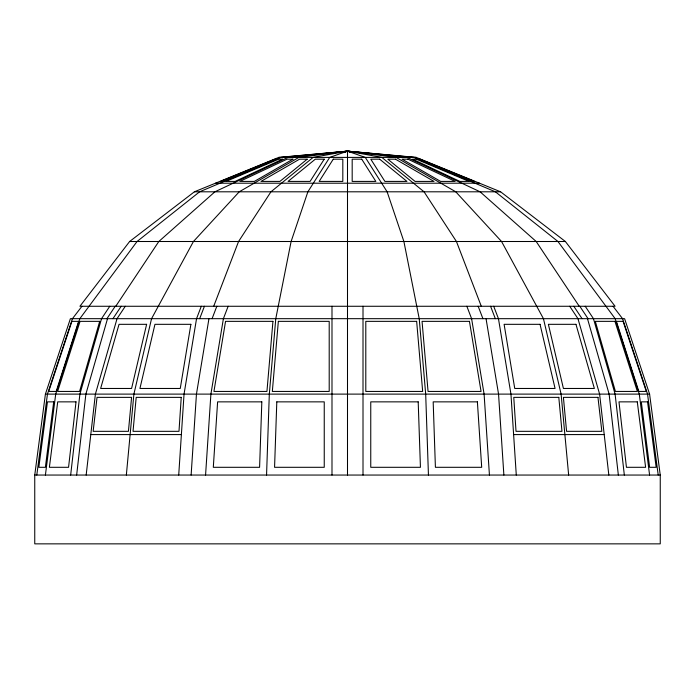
<?xml version="1.0" encoding="UTF-8"?>
<svg xmlns="http://www.w3.org/2000/svg" width="695" height="695" viewBox="0 0 695 695"><rect width="100%" height="100%" fill="white"/><g stroke="black" fill="none" stroke-linecap="round" stroke-linejoin="round"><path stroke-width="1.04" d="M266.559 475.05L269.312 394.108L275.776 318.675L291.109 241.504L307.876 191.803L329.708 157.4L347.5 151.145L416.236 157.4L500.609 191.803L565.382 241.504L615.084 306.269L79.916 306.269L129.618 241.504L194.392 191.803L278.764 157.4L347.5 151.145L413.899 157.4L495.396 191.803L557.955 241.504L615.162 318.675L639.296 394.108L649.59 475.05M178.719 475.05L184.045 394.108L196.546 318.675L201.298 306.269M191.125 475.05L196.45 394.108L208.952 318.675M205.572 475.05L210.898 394.108L223.399 318.675L228.151 306.269M126.351 475.05L133.892 394.108L151.553 318.675L193.436 241.504L239.236 191.803L298.893 157.4L347.5 151.145L407.027 157.4L480.097 191.803L536.193 241.504L579.239 306.269M70.664 475.05L79.899 394.108L101.54 318.675L109.784 306.269M76.65 475.05L85.876 394.108L107.517 318.675M86.171 475.05L95.397 394.108L117.038 318.675L125.282 306.269M45.41 475.05L55.704 394.108L79.838 318.675L137.045 241.504L199.604 191.803L281.101 157.4L347.5 151.145L396.107 157.4L455.764 191.803L501.564 241.504L543.447 318.675L561.108 394.108L568.649 475.05M34.75 475.05L45.41 394.108L70.395 318.675L624.605 318.675L649.59 394.108L660.25 475.05L660.25 543.855L34.75 543.855L34.75 475.05L660.25 475.05M36.792 475.05L47.451 394.108L72.436 318.675L81.958 306.269M199.674 318.675L204.426 306.269M213.704 306.269L238.559 241.504L270.946 191.803L313.132 157.4L347.5 151.145L381.868 157.4L424.054 191.803L456.441 241.504L481.296 306.269M212.079 318.675L216.831 306.269M106.952 318.675L115.196 306.269M115.761 306.269L158.808 241.504L214.903 191.803L287.973 157.4L347.5 151.145L351.713 151.936M112.938 318.675L121.182 306.269M345.476 151.875L347.5 151.145L350.636 151.797M344.399 151.936L347.5 151.145L350.601 151.936M344.364 151.797L347.5 151.145L365.292 157.4L387.124 191.803L403.891 241.504L419.224 318.675L425.688 394.108L428.441 475.05M343.287 151.936L347.5 151.145L349.524 151.875M278.764 157.4L416.236 157.4M215.485 183.202L479.515 183.202M194.392 191.803L500.609 191.803M129.618 241.504L565.382 241.504M45.41 394.108L649.59 394.108M90.784 434.584L181.386 434.584M513.614 434.584L604.216 434.584M613.042 306.269L622.564 318.675L647.549 394.108L658.208 475.05M585.216 306.269L593.461 318.675L615.101 394.108L624.336 475.05M579.804 306.269L588.048 318.675M573.818 306.269L582.062 318.675M569.718 306.269L577.962 318.675L599.603 394.108L608.829 475.05M493.702 306.269L498.454 318.675L510.955 394.108L516.281 475.05M490.574 306.269L495.327 318.675M478.169 306.269L482.921 318.675M466.849 306.269L471.601 318.675L484.102 394.108L489.428 475.05M587.484 318.675L609.124 394.108L618.35 475.05M486.048 318.675L498.55 394.108L503.875 475.05M363.007 306.269L363.007 475.05M347.5 151.145L347.5 475.05M331.993 306.269L331.993 475.05M261.824 401.858L259.591 467.301L213.304 467.301L217.613 401.858L261.824 401.858M276.801 401.858L274.568 467.301L324.244 467.301L324.244 401.858L276.801 401.858M181.23 397.366L178.989 431.326L133.032 431.326L136.194 397.366L181.23 397.366M272.944 321.351L266.941 391.433L213.947 391.433L225.554 321.351L272.944 321.351M278.347 321.351L272.336 391.433L329.204 391.433L329.204 321.351L278.347 321.351M131.59 397.366L128.427 431.326L93.156 431.326L97.031 397.366L131.59 397.366M76.016 401.858L68.562 467.301L49.388 467.301L57.711 401.858L76.016 401.858M53.697 401.858L45.375 467.301L38.833 467.301L47.451 401.858L53.697 401.858M190.89 324.322L180.266 388.462L139.93 388.462L154.95 324.322L190.89 324.322M146.619 324.322L131.59 388.462L100.636 388.462L119.045 324.322L146.619 324.322M99.689 321.351L79.586 391.433L57.633 391.433L80.064 321.351L99.689 321.351M78.613 321.351L56.191 391.433L48.702 391.433L71.915 321.351L78.613 321.351M324.209 159.181L310.1 181.412L288.043 181.412L315.313 159.181L324.209 159.181M333.261 159.181L319.153 181.412L342.817 181.412L342.817 159.181L333.261 159.181M307.199 159.181L279.929 181.412L260.99 181.412L299.554 159.181L307.199 159.181M292.925 159.181L254.37 181.412L239.836 181.412L287.061 159.181L292.925 159.181M282.37 159.181L235.153 181.412L226.014 181.412L278.686 159.181L282.37 159.181M276.262 159.181L223.59 181.412L220.48 181.412L275.003 159.181L276.262 159.181M361.739 159.181L352.183 159.181L352.183 181.412L375.847 181.412L361.739 159.181M379.687 159.181L370.791 159.181L384.9 181.412L406.957 181.412L379.687 159.181M395.446 159.181L387.801 159.181L415.071 181.412L434.01 181.412L395.446 159.181M407.939 159.181L402.075 159.181L440.63 181.412L455.164 181.412L407.939 159.181M416.314 159.181L412.63 159.181L459.847 181.412L468.986 181.412L416.314 159.181M419.997 159.181L418.738 159.181L471.41 181.412L474.52 181.412L419.997 159.181M416.653 321.351L365.796 321.351L365.796 391.433L422.664 391.433L416.653 321.351M469.446 321.351L422.056 321.351L428.059 391.433L481.053 391.433L469.446 321.351M614.936 321.351L595.311 321.351L615.414 391.433L637.367 391.433L614.936 321.351M623.085 321.351L616.387 321.351L638.809 391.433L646.298 391.433L623.085 321.351M540.05 324.322L504.11 324.322L514.734 388.462L555.07 388.462L540.05 324.322M575.955 324.322L548.381 324.322L563.41 388.462L594.364 388.462L575.955 324.322M558.806 397.366L513.77 397.366L516.011 431.326L561.968 431.326L558.806 397.366M597.969 397.366L563.41 397.366L566.573 431.326L601.844 431.326L597.969 397.366M418.199 401.858L370.756 401.858L370.756 467.301L420.432 467.301L418.199 401.858M477.387 401.858L433.176 401.858L435.409 467.301L481.696 467.301L477.387 401.858M637.289 401.858L618.984 401.858L626.438 467.301L645.612 467.301L637.289 401.858M647.549 401.858L641.303 401.858L649.625 467.301L656.167 467.301L647.549 401.858"/></g></svg>
